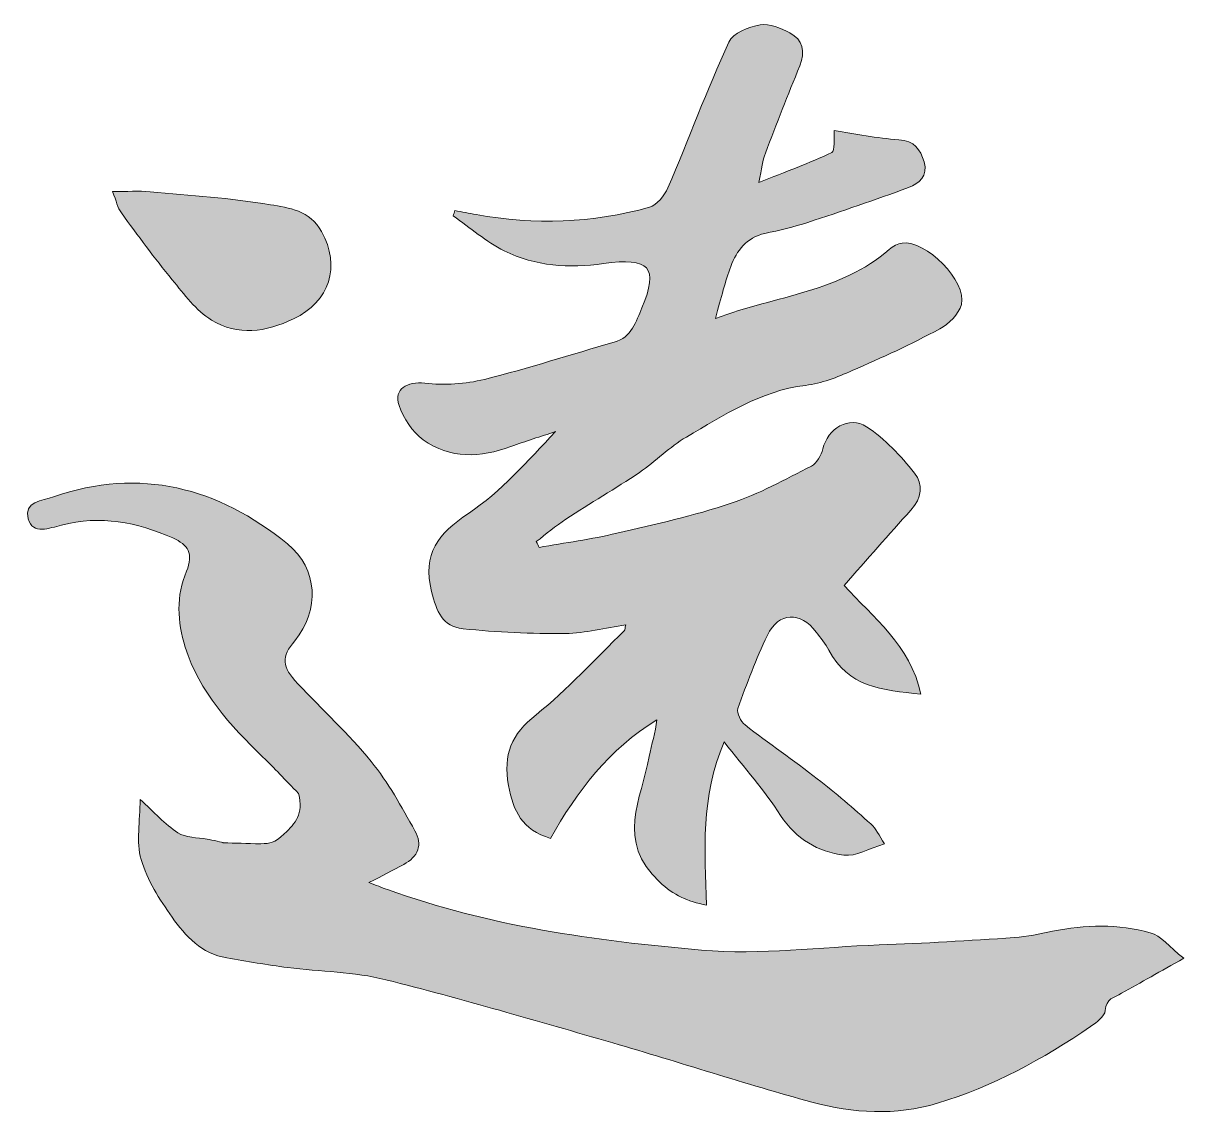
# Model space of a CAD drawing. Header units: inches. Extents: x -3272461 to -2504170, y 403793 to 1071042.
# Drawn here: x -2654186 to -2652991, y 619321 to 620447 of the extents above; entities that cross this region are included whole.
import ezdxf

# ---------------------------------------------------------------- set-up
doc = ezdxf.new("R2010")
doc.units = ezdxf.units.IN
doc.header["$LTSCALE"] = 1000
doc.header["$MEASUREMENT"] = 0
doc.layers.get('0').update_dxf_attribs({"lineweight": 18})

msp = doc.modelspace()

# ---------------------------------------------------------------- hatches: boundary and pattern name
h = msp.add_hatch(color=256)
edge = h.paths.add_edge_path(flags=0)
edge.add_spline(control_points=[(-2653457.4, 620196), (-2653451.2, 620212.4), (-2653441.1, 620225.8), (-2653422.2, 620230)], knot_values=[0, 0, 0, 0, 51.218065, 51.218065, 51.218065, 51.218065], weights=[1, 1, 1, 1], degree=3, periodic=0)
edge.add_spline(control_points=[(-2653422.2, 620230), (-2653407.4, 620233.2), (-2653392.5, 620236.7), (-2653378.1, 620241.4)], knot_values=[0, 0, 0, 0, 45.564726, 45.564726, 45.564726, 45.564726], weights=[1, 1, 1, 1], degree=3, periodic=0)
edge.add_spline(control_points=[(-2653378.1, 620241.4), (-2653343.3, 620252.8), (-2653308.5, 620264.4), (-2653274.2, 620277.4)], knot_values=[0, 0, 0, 0, 109.994376, 109.994376, 109.994376, 109.994376], weights=[1, 1, 1, 1], degree=3, periodic=0)
edge.add_spline(control_points=[(-2653274.2, 620277.4), (-2653263.6, 620281.3), (-2653253.9, 620289.4), (-2653258.1, 620303.7)], knot_values=[0, 0, 0, 0, 34.605464, 34.605464, 34.605464, 34.605464], weights=[1, 1, 1, 1], degree=3, periodic=0)
edge.add_spline(control_points=[(-2653258.1, 620303.7), (-2653261.9, 620316.6), (-2653268.2, 620325.4), (-2653284.2, 620326.5)], knot_values=[0, 0, 0, 0, 37.511516, 37.511516, 37.511516, 37.511516], weights=[1, 1, 1, 1], degree=3, periodic=0)
edge.add_spline(control_points=[(-2653284.2, 620326.5), (-2653306.9, 620328), (-2653329.4, 620332.7), (-2653350.8, 620335.9)], knot_values=[0, 0, 0, 0, 67.314942, 67.314942, 67.314942, 67.314942], weights=[1, 1, 1, 1], degree=3, periodic=0)
edge.add_spline(control_points=[(-2653350.8, 620335.9), (-2653351.5, 620328.1), (-2653349.7, 620315.1), (-2653353.3, 620313.4)], knot_values=[0, 0, 0, 0, 23.085635, 23.085635, 23.085635, 23.085635], weights=[1, 1, 1, 1], degree=3, periodic=0)
edge.add_spline(control_points=[(-2653353.3, 620313.4), (-2653376.1, 620302.4), (-2653400.1, 620293.8), (-2653428.6, 620282.5)], knot_values=[0, 0, 0, 0, 81.393183, 81.393183, 81.393183, 81.393183], weights=[1, 1, 1, 1], degree=3, periodic=0)
edge.add_spline(control_points=[(-2653428.6, 620282.5), (-2653425.3, 620297.1), (-2653424.5, 620305.3), (-2653421.7, 620312.8)], knot_values=[0, 0, 0, 0, 31.031593, 31.031593, 31.031593, 31.031593], weights=[1, 1, 1, 1], degree=3, periodic=0)
edge.add_spline(control_points=[(-2653421.7, 620312.8), (-2653410.2, 620342.9), (-2653398.5, 620372.8), (-2653386.2, 620402.7)], knot_values=[0, 0, 0, 0, 96.659971, 96.659971, 96.659971, 96.659971], weights=[1, 1, 1, 1], degree=3, periodic=0)
edge.add_spline(control_points=[(-2653386.2, 620402.7), (-2653380.3, 620417.3), (-2653383, 620429.5), (-2653396.5, 620436.7)], knot_values=[0, 0, 0, 0, 39.695113, 39.695113, 39.695113, 39.695113], weights=[1, 1, 1, 1], degree=3, periodic=0)
edge.add_spline(control_points=[(-2653396.5, 620436.7), (-2653405.8, 620441.6), (-2653417.6, 620446.6), (-2653427.1, 620444.9)], knot_values=[0, 0, 0, 0, 32.216004, 32.216004, 32.216004, 32.216004], weights=[1, 1, 1, 1], degree=3, periodic=0)
edge.add_spline(control_points=[(-2653427.1, 620444.9), (-2653438.9, 620442.7), (-2653455.1, 620436.4), (-2653459.3, 620427.2)], knot_values=[0, 0, 0, 0, 37.854248, 37.854248, 37.854248, 37.854248], weights=[1, 1, 1, 1], degree=3, periodic=0)
edge.add_spline(control_points=[(-2653459.3, 620427.2), (-2653481.9, 620377.8), (-2653500.8, 620326.8), (-2653522.1, 620276.9)], knot_values=[0, 0, 0, 0, 162.940741, 162.940741, 162.940741, 162.940741], weights=[1, 1, 1, 1], degree=3, periodic=0)
edge.add_spline(control_points=[(-2653522.1, 620276.9), (-2653525.6, 620268.8), (-2653533.5, 620259.2), (-2653541.2, 620257)], knot_values=[0, 0, 0, 0, 28.311681, 28.311681, 28.311681, 28.311681], weights=[1, 1, 1, 1], degree=3, periodic=0)
edge.add_spline(control_points=[(-2653541.2, 620257), (-2653599.9, 620240.5), (-2653659.5, 620238.5), (-2653719.6, 620249.5)], knot_values=[0, 0, 0, 0, 180.087882, 180.087882, 180.087882, 180.087882], weights=[1, 1, 1, 1], degree=3, periodic=0)
edge.add_spline(control_points=[(-2653719.6, 620249.5), (-2653726.9, 620250.8), (-2653734.2, 620252.2), (-2653741.5, 620253.6)], knot_values=[0, 0, 0, 0, 22.316623, 22.316623, 22.316623, 22.316623], weights=[1, 1, 1, 1], degree=3, periodic=0)
edge.add_spline(control_points=[(-2653741.5, 620253.6), (-2653742.1, 620251.8), (-2653742.7, 620249.9), (-2653743.3, 620248.1)], knot_values=[0, 0, 0, 0, 5.771272, 5.771272, 5.771272, 5.771272], weights=[1, 1, 1, 1], degree=3, periodic=0)
edge.add_spline(control_points=[(-2653743.3, 620248.1), (-2653725.8, 620235.9), (-2653709.5, 620221.5), (-2653690.7, 620212.1)], knot_values=[0, 0, 0, 0, 63.854733, 63.854733, 63.854733, 63.854733], weights=[1, 1, 1, 1], degree=3, periodic=0)
edge.add_spline(control_points=[(-2653690.7, 620212.1), (-2653658.7, 620196), (-2653623.6, 620194), (-2653588.6, 620198.9)], knot_values=[0, 0, 0, 0, 104.558746, 104.558746, 104.558746, 104.558746], weights=[1, 1, 1, 1], degree=3, periodic=0)
edge.add_spline(control_points=[(-2653588.6, 620198.9), (-2653541, 620205.5), (-2653531.2, 620195.5), (-2653549, 620153.2)], knot_values=[0, 0, 0, 0, 89.3018, 89.3018, 89.3018, 89.3018], weights=[1, 1, 1, 1], degree=3, periodic=0)
edge.add_spline(control_points=[(-2653549, 620153.2), (-2653554.8, 620139.5), (-2653559.3, 620123), (-2653577.6, 620117.8)], knot_values=[0, 0, 0, 0, 47.489668, 47.489668, 47.489668, 47.489668], weights=[1, 1, 1, 1], degree=3, periodic=0)
edge.add_spline(control_points=[(-2653577.6, 620117.8), (-2653622.2, 620105.3), (-2653666.1, 620090.8), (-2653711, 620079.6)], knot_values=[0, 0, 0, 0, 138.725523, 138.725523, 138.725523, 138.725523], weights=[1, 1, 1, 1], degree=3, periodic=0)
edge.add_spline(control_points=[(-2653711, 620079.6), (-2653730.7, 620074.8), (-2653752.3, 620073.4), (-2653772.6, 620075.7)], knot_values=[0, 0, 0, 0, 62.030065, 62.030065, 62.030065, 62.030065], weights=[1, 1, 1, 1], degree=3, periodic=0)
edge.add_spline(control_points=[(-2653772.6, 620075.7), (-2653790.6, 620077.6), (-2653804.9, 620070), (-2653799.1, 620052.8)], knot_values=[0, 0, 0, 0, 43.65304, 43.65304, 43.65304, 43.65304], weights=[1, 1, 1, 1], degree=3, periodic=0)
edge.add_spline(control_points=[(-2653799.1, 620052.8), (-2653794.6, 620039.6), (-2653785.4, 620025.4), (-2653774.2, 620017.4)], knot_values=[0, 0, 0, 0, 43.90798, 43.90798, 43.90798, 43.90798], weights=[1, 1, 1, 1], degree=3, periodic=0)
edge.add_spline(control_points=[(-2653774.2, 620017.4), (-2653746.5, 619997.5), (-2653715.2, 619998.8), (-2653683.8, 620010.4)], knot_values=[0, 0, 0, 0, 94.792275, 94.792275, 94.792275, 94.792275], weights=[1, 1, 1, 1], degree=3, periodic=0)
edge.add_spline(control_points=[(-2653683.8, 620010.4), (-2653668.7, 620016), (-2653653.2, 620020.7), (-2653637.9, 620025.8)], knot_values=[0, 0, 0, 0, 48.425693, 48.425693, 48.425693, 48.425693], weights=[1, 1, 1, 1], degree=3, periodic=0)
edge.add_spline(control_points=[(-2653637.9, 620025.8), (-2653666.7, 619995.3), (-2653694.2, 619963.9), (-2653727.7, 619941.4)], knot_values=[0, 0, 0, 0, 123.501583, 123.501583, 123.501583, 123.501583], weights=[1, 1, 1, 1], degree=3, periodic=0)
edge.add_spline(control_points=[(-2653727.7, 619941.4), (-2653758.9, 619920.5), (-2653775.2, 619900), (-2653765.6, 619861.2)], knot_values=[0, 0, 0, 0, 96.491121, 96.491121, 96.491121, 96.491121], weights=[1, 1, 1, 1], degree=3, periodic=0)
edge.add_spline(control_points=[(-2653765.6, 619861.2), (-2653760.4, 619840.3), (-2653754.5, 619825.1), (-2653733.2, 619822.7)], knot_values=[0, 0, 0, 0, 54.486351, 54.486351, 54.486351, 54.486351], weights=[1, 1, 1, 1], degree=3, periodic=0)
edge.add_spline(control_points=[(-2653733.2, 619822.7), (-2653698.2, 619818.9), (-2653662.8, 619817.5), (-2653627.7, 619817.8)], knot_values=[0, 0, 0, 0, 105.661691, 105.661691, 105.661691, 105.661691], weights=[1, 1, 1, 1], degree=3, periodic=0)
edge.add_spline(control_points=[(-2653627.7, 619817.8), (-2653607.2, 619818), (-2653586.8, 619823.6), (-2653565.6, 619826.8)], knot_values=[0, 0, 0, 0, 62.830699, 62.830699, 62.830699, 62.830699], weights=[1, 1, 1, 1], degree=3, periodic=0)
edge.add_spline(control_points=[(-2653565.6, 619826.8), (-2653566.3, 619823.8), (-2653566.2, 619821.5), (-2653567.2, 619820.4)], knot_values=[0, 0, 0, 0, 6.68476, 6.68476, 6.68476, 6.68476], weights=[1, 1, 1, 1], degree=3, periodic=0)
edge.add_spline(control_points=[(-2653567.2, 619820.4), (-2653597.2, 619791.3), (-2653625.4, 619760.1), (-2653657.9, 619734.1)], knot_values=[0, 0, 0, 0, 125.23449, 125.23449, 125.23449, 125.23449], weights=[1, 1, 1, 1], degree=3, periodic=0)
edge.add_spline(control_points=[(-2653657.9, 619734.1), (-2653683.3, 619713.8), (-2653692.1, 619693.3), (-2653686.3, 619661.3)], knot_values=[0, 0, 0, 0, 83.048712, 83.048712, 83.048712, 83.048712], weights=[1, 1, 1, 1], degree=3, periodic=0)
edge.add_spline(control_points=[(-2653686.3, 619661.3), (-2653681.5, 619634.7), (-2653672.3, 619615.5), (-2653643.1, 619606.7)], knot_values=[0, 0, 0, 0, 74.265126, 74.265126, 74.265126, 74.265126], weights=[1, 1, 1, 1], degree=3, periodic=0)
edge.add_spline(control_points=[(-2653643.1, 619606.7), (-2653616, 619654.6), (-2653583, 619698.7), (-2653533.4, 619728.9)], knot_values=[0, 0, 0, 0, 166.01808, 166.01808, 166.01808, 166.01808], weights=[1, 1, 1, 1], degree=3, periodic=0)
edge.add_spline(control_points=[(-2653533.4, 619728.9), (-2653534.9, 619715.8), (-2653539.1, 619703.5), (-2653541.4, 619690.9)], knot_values=[0, 0, 0, 0, 38.834269, 38.834269, 38.834269, 38.834269], weights=[1, 1, 1, 1], degree=3, periodic=0)
edge.add_spline(control_points=[(-2653541.4, 619690.9), (-2653549.2, 619647.3), (-2653576.3, 619603.8), (-2653530.7, 619561.8)], knot_values=[0, 0, 0, 0, 138.443535, 138.443535, 138.443535, 138.443535], weights=[1, 1, 1, 1], degree=3, periodic=0)
edge.add_spline(control_points=[(-2653530.7, 619561.8), (-2653515.7, 619548), (-2653502.5, 619541.8), (-2653482.2, 619537.9)], knot_values=[0, 0, 0, 0, 54.949852, 54.949852, 54.949852, 54.949852], weights=[1, 1, 1, 1], degree=3, periodic=0)
edge.add_spline(control_points=[(-2653482.2, 619537.9), (-2653484.4, 619593.9), (-2653488.3, 619648.9), (-2653464.2, 619706.1)], knot_values=[0, 0, 0, 0, 170.750179, 170.750179, 170.750179, 170.750179], weights=[1, 1, 1, 1], degree=3, periodic=0)
edge.add_spline(control_points=[(-2653464.2, 619706.1), (-2653443.1, 619679), (-2653422.6, 619656), (-2653406, 619630.3)], knot_values=[0, 0, 0, 0, 95.564653, 95.564653, 95.564653, 95.564653], weights=[1, 1, 1, 1], degree=3, periodic=0)
edge.add_spline(control_points=[(-2653406, 619630.3), (-2653390, 619605.6), (-2653367.5, 619593), (-2653340.7, 619589.4)], knot_values=[0, 0, 0, 0, 79.685179, 79.685179, 79.685179, 79.685179], weights=[1, 1, 1, 1], degree=3, periodic=0)
edge.add_spline(control_points=[(-2653340.7, 619589.4), (-2653328.6, 619587.7), (-2653315.1, 619596.2), (-2653298.9, 619601.1)], knot_values=[0, 0, 0, 0, 43.851146, 43.851146, 43.851146, 43.851146], weights=[1, 1, 1, 1], degree=3, periodic=0)
edge.add_spline(control_points=[(-2653298.9, 619601.1), (-2653304.8, 619609.8), (-2653307.8, 619616.9), (-2653313, 619621.6)], knot_values=[0, 0, 0, 0, 24.919164, 24.919164, 24.919164, 24.919164], weights=[1, 1, 1, 1], degree=3, periodic=0)
edge.add_spline(control_points=[(-2653313, 619621.6), (-2653331, 619637.5), (-2653349.2, 619653.3), (-2653368.2, 619668)], knot_values=[0, 0, 0, 0, 72.106112, 72.106112, 72.106112, 72.106112], weights=[1, 1, 1, 1], degree=3, periodic=0)
edge.add_spline(control_points=[(-2653368.2, 619668), (-2653392.6, 619687), (-2653418.3, 619704.5), (-2653442.6, 619723.6)], knot_values=[0, 0, 0, 0, 92.956996, 92.956996, 92.956996, 92.956996], weights=[1, 1, 1, 1], degree=3, periodic=0)
edge.add_spline(control_points=[(-2653442.6, 619723.6), (-2653447, 619727), (-2653451.5, 619736.1), (-2653450, 619740.4)], knot_values=[0, 0, 0, 0, 19.17138, 19.17138, 19.17138, 19.17138], weights=[1, 1, 1, 1], degree=3, periodic=0)
edge.add_spline(control_points=[(-2653450, 619740.4), (-2653441, 619766.1), (-2653431.3, 619791.5), (-2653419.6, 619816)], knot_values=[0, 0, 0, 0, 81.470705, 81.470705, 81.470705, 81.470705], weights=[1, 1, 1, 1], degree=3, periodic=0)
edge.add_spline(control_points=[(-2653419.6, 619816), (-2653408, 619840), (-2653385.4, 619840.7), (-2653369.3, 619819.3)], knot_values=[0, 0, 0, 0, 63.705578, 63.705578, 63.705578, 63.705578], weights=[1, 1, 1, 1], degree=3, periodic=0)
edge.add_spline(control_points=[(-2653369.3, 619819.3), (-2653364.8, 619813.2), (-2653359.6, 619807.4), (-2653356.2, 619800.7)], knot_values=[0, 0, 0, 0, 22.797035, 22.797035, 22.797035, 22.797035], weights=[1, 1, 1, 1], degree=3, periodic=0)
edge.add_spline(control_points=[(-2653356.2, 619800.7), (-2653336.9, 619762.8), (-2653301.7, 619759.1), (-2653261.4, 619755.4)], knot_values=[0, 0, 0, 0, 110.710861, 110.710861, 110.710861, 110.710861], weights=[1, 1, 1, 1], degree=3, periodic=0)
edge.add_spline(control_points=[(-2653261.4, 619755.4), (-2653272.6, 619806.3), (-2653310.8, 619834.3), (-2653340.6, 619867.4)], knot_values=[0, 0, 0, 0, 139.305714, 139.305714, 139.305714, 139.305714], weights=[1, 1, 1, 1], degree=3, periodic=0)
edge.add_spline(control_points=[(-2653340.6, 619867.4), (-2653316.8, 619894.2), (-2653294.7, 619919.9), (-2653271.7, 619944.8)], knot_values=[0, 0, 0, 0, 103.56107, 103.56107, 103.56107, 103.56107], weights=[1, 1, 1, 1], degree=3, periodic=0)
edge.add_spline(control_points=[(-2653271.7, 619944.8), (-2653260.4, 619957.1), (-2653259.1, 619971.8), (-2653268, 619983)], knot_values=[0, 0, 0, 0, 42.159445, 42.159445, 42.159445, 42.159445], weights=[1, 1, 1, 1], degree=3, periodic=0)
edge.add_spline(control_points=[(-2653268, 619983), (-2653282.2, 620000.9), (-2653298.5, 620018.4), (-2653317.4, 620030.8)], knot_values=[0, 0, 0, 0, 69.032252, 69.032252, 69.032252, 69.032252], weights=[1, 1, 1, 1], degree=3, periodic=0)
edge.add_spline(control_points=[(-2653317.4, 620030.8), (-2653335.5, 620042.8), (-2653357.6, 620028.7), (-2653362.5, 620008)], knot_values=[0, 0, 0, 0, 59.379836, 59.379836, 59.379836, 59.379836], weights=[1, 1, 1, 1], degree=3, periodic=0)
edge.add_spline(control_points=[(-2653362.5, 620008), (-2653364.1, 620001.4), (-2653368.7, 619993.2), (-2653374.3, 619990.3)], knot_values=[0, 0, 0, 0, 21.803104, 21.803104, 21.803104, 21.803104], weights=[1, 1, 1, 1], degree=3, periodic=0)
edge.add_spline(control_points=[(-2653374.3, 619990.3), (-2653401.4, 619976.4), (-2653428.4, 619961.5), (-2653457.1, 619951.9)], knot_values=[0, 0, 0, 0, 91.351934, 91.351934, 91.351934, 91.351934], weights=[1, 1, 1, 1], degree=3, periodic=0)
edge.add_spline(control_points=[(-2653457.1, 619951.9), (-2653495.4, 619939.1), (-2653535.1, 619930.2), (-2653574.6, 619921.1)], knot_values=[0, 0, 0, 0, 121.551509, 121.551509, 121.551509, 121.551509], weights=[1, 1, 1, 1], degree=3, periodic=0)
edge.add_spline(control_points=[(-2653574.6, 619921.1), (-2653601.1, 619914.9), (-2653628.1, 619911.2), (-2653654.9, 619906.4)], knot_values=[0, 0, 0, 0, 81.676214, 81.676214, 81.676214, 81.676214], weights=[1, 1, 1, 1], degree=3, periodic=0)
edge.add_spline(control_points=[(-2653654.9, 619906.4), (-2653655.8, 619908.4), (-2653656.7, 619910.5), (-2653657.7, 619912.5)], knot_values=[0, 0, 0, 0, 6.752187, 6.752187, 6.752187, 6.752187], weights=[1, 1, 1, 1], degree=3, periodic=0)
edge.add_spline(control_points=[(-2653657.7, 619912.5), (-2653647.5, 619920.3), (-2653637.8, 619928.6), (-2653627.2, 619935.6)], knot_values=[0, 0, 0, 0, 38.239486, 38.239486, 38.239486, 38.239486], weights=[1, 1, 1, 1], degree=3, periodic=0)
edge.add_spline(control_points=[(-2653627.2, 619935.6), (-2653602.1, 619952), (-2653576.2, 619967.1), (-2653551.3, 619983.8)], knot_values=[0, 0, 0, 0, 89.943437, 89.943437, 89.943437, 89.943437], weights=[1, 1, 1, 1], degree=3, periodic=0)
edge.add_spline(control_points=[(-2653551.3, 619983.8), (-2653534.7, 619995.1), (-2653520.3, 620010.1), (-2653503.1, 620020.2)], knot_values=[0, 0, 0, 0, 60.40609, 60.40609, 60.40609, 60.40609], weights=[1, 1, 1, 1], degree=3, periodic=0)
edge.add_spline(control_points=[(-2653503.1, 620020.2), (-2653464.4, 620042.7), (-2653426.9, 620067.8), (-2653380.4, 620073.4)], knot_values=[0, 0, 0, 0, 134.828369, 134.828369, 134.828369, 134.828369], weights=[1, 1, 1, 1], degree=3, periodic=0)
edge.add_spline(control_points=[(-2653380.4, 620073.4), (-2653364, 620075.4), (-2653347.7, 620081.9), (-2653332.3, 620088.6)], knot_values=[0, 0, 0, 0, 50.641183, 50.641183, 50.641183, 50.641183], weights=[1, 1, 1, 1], degree=3, periodic=0)
edge.add_spline(control_points=[(-2653332.3, 620088.6), (-2653301.8, 620101.9), (-2653271.4, 620115.9), (-2653242.1, 620131.6)], knot_values=[0, 0, 0, 0, 99.940145, 99.940145, 99.940145, 99.940145], weights=[1, 1, 1, 1], degree=3, periodic=0)
edge.add_spline(control_points=[(-2653242.1, 620131.6), (-2653232.6, 620136.7), (-2653222.2, 620146.9), (-2653219.8, 620156.8)], knot_values=[0, 0, 0, 0, 34.470565, 34.470565, 34.470565, 34.470565], weights=[1, 1, 1, 1], degree=3, periodic=0)
edge.add_spline(control_points=[(-2653219.8, 620156.8), (-2653213.8, 620180.7), (-2653256.4, 620223.3), (-2653280.8, 620220.1)], knot_values=[0, 0, 0, 0, 96.222997, 96.222997, 96.222997, 96.222997], weights=[1, 1, 1, 1], degree=3, periodic=0)
edge.add_spline(control_points=[(-2653280.8, 620220.1), (-2653285.5, 620219.5), (-2653290.4, 620216.6), (-2653294, 620213.5)], knot_values=[0, 0, 0, 0, 14.912026, 14.912026, 14.912026, 14.912026], weights=[1, 1, 1, 1], degree=3, periodic=0)
edge.add_spline(control_points=[(-2653294, 620213.5), (-2653344.3, 620169.9), (-2653409.5, 620166), (-2653473.2, 620142.4)], knot_values=[0, 0, 0, 0, 194.32497, 194.32497, 194.32497, 194.32497], weights=[1, 1, 1, 1], degree=3, periodic=0)
edge.add_spline(control_points=[(-2653473.2, 620142.4), (-2653466.7, 620164.6), (-2653463.2, 620180.7), (-2653457.4, 620196)], knot_values=[0, 0, 0, 0, 55.880095, 55.880095, 55.880095, 55.880095], weights=[1, 1, 1, 1], degree=3, periodic=0)
edge = h.paths.add_edge_path(flags=0)
edge.add_spline(control_points=[(-2653907.8, 620142), (-2653870.5, 620159.9), (-2653858.9, 620195.8), (-2653879, 620232)], knot_values=[0, 0, 0, 0, 107.801225, 107.801225, 107.801225, 107.801225], weights=[1, 1, 1, 1], degree=3, periodic=0)
edge.add_spline(control_points=[(-2653879, 620232), (-2653891.1, 620253.7), (-2653912.6, 620256.5), (-2653931.7, 620259.6)], knot_values=[0, 0, 0, 0, 62.055023, 62.055023, 62.055023, 62.055023], weights=[1, 1, 1, 1], degree=3, periodic=0)
edge.add_spline(control_points=[(-2653931.7, 620259.6), (-2653972.6, 620266.5), (-2654014.2, 620269.1), (-2654055.6, 620272.9)], knot_values=[0, 0, 0, 0, 124.701503, 124.701503, 124.701503, 124.701503], weights=[1, 1, 1, 1], degree=3, periodic=0)
edge.add_spline(control_points=[(-2654055.6, 620272.9), (-2654067.3, 620274), (-2654079.1, 620273.1), (-2654094.2, 620273.1)], knot_values=[0, 0, 0, 0, 38.614831, 38.614831, 38.614831, 38.614831], weights=[1, 1, 1, 1], degree=3, periodic=0)
edge.add_spline(control_points=[(-2654094.2, 620273.1), (-2654090.4, 620263.4), (-2654089, 620256.4), (-2654085.2, 620251.2)], knot_values=[0, 0, 0, 0, 23.777546, 23.777546, 23.777546, 23.777546], weights=[1, 1, 1, 1], degree=3, periodic=0)
edge.add_spline(control_points=[(-2654085.2, 620251.2), (-2654068.2, 620227.9), (-2654051.2, 620204.6), (-2654032.8, 620182.3)], knot_values=[0, 0, 0, 0, 86.584984, 86.584984, 86.584984, 86.584984], weights=[1, 1, 1, 1], degree=3, periodic=0)
edge.add_spline(control_points=[(-2654032.8, 620182.3), (-2654020.6, 620167.3), (-2654008.2, 620150.6), (-2653992.2, 620140.7)], knot_values=[0, 0, 0, 0, 58.36591, 58.36591, 58.36591, 58.36591], weights=[1, 1, 1, 1], degree=3, periodic=0)
edge.add_spline(control_points=[(-2653992.2, 620140.7), (-2653965.3, 620124.2), (-2653936.5, 620128.2), (-2653907.8, 620142)], knot_values=[0, 0, 0, 0, 88.379787, 88.379787, 88.379787, 88.379787], weights=[1, 1, 1, 1], degree=3, periodic=0)
edge = h.paths.add_edge_path(flags=0)
edge.add_spline(control_points=[(-2653906.6, 619810.3), (-2653880.7, 619842.2), (-2653882.3, 619884.3), (-2653914.2, 619910.2)], knot_values=[0, 0, 0, 0, 112.098403, 112.098403, 112.098403, 112.098403], weights=[1, 1, 1, 1], degree=3, periodic=0)
edge.add_spline(control_points=[(-2653914.2, 619910.2), (-2653985.6, 619968.3), (-2654065.7, 619989.4), (-2654155.2, 619958.6)], knot_values=[0, 0, 0, 0, 257.938711, 257.938711, 257.938711, 257.938711], weights=[1, 1, 1, 1], degree=3, periodic=0)
edge.add_spline(control_points=[(-2654155.2, 619958.6), (-2654166.2, 619954.8), (-2654186.3, 619953.6), (-2654181.2, 619935.9)], knot_values=[0, 0, 0, 0, 39.901311, 39.901311, 39.901311, 39.901311], weights=[1, 1, 1, 1], degree=3, periodic=0)
edge.add_spline(control_points=[(-2654181.2, 619935.9), (-2654176.4, 619919.2), (-2654159.1, 619926.4), (-2654147, 619929.5)], knot_values=[0, 0, 0, 0, 39.906656, 39.906656, 39.906656, 39.906656], weights=[1, 1, 1, 1], degree=3, periodic=0)
edge.add_spline(control_points=[(-2654147, 619929.5), (-2654106.8, 619940), (-2654069.1, 619932.4), (-2654032.3, 619916.2)], knot_values=[0, 0, 0, 0, 117.810699, 117.810699, 117.810699, 117.810699], weights=[1, 1, 1, 1], degree=3, periodic=0)
edge.add_spline(control_points=[(-2654032.3, 619916.2), (-2654016.5, 619909.3), (-2654010.6, 619899.9), (-2654018.1, 619882)], knot_values=[0, 0, 0, 0, 42.859218, 42.859218, 42.859218, 42.859218], weights=[1, 1, 1, 1], degree=3, periodic=0)
edge.add_spline(control_points=[(-2654018.1, 619882), (-2654028.8, 619856.6), (-2654027.7, 619830.1), (-2654019.4, 619803.8)], knot_values=[0, 0, 0, 0, 79.883367, 79.883367, 79.883367, 79.883367], weights=[1, 1, 1, 1], degree=3, periodic=0)
edge.add_spline(control_points=[(-2654019.4, 619803.8), (-2654004.9, 619757.4), (-2653973.2, 619723.3), (-2653939.3, 619690.5)], knot_values=[0, 0, 0, 0, 140.346525, 140.346525, 140.346525, 140.346525], weights=[1, 1, 1, 1], degree=3, periodic=0)
edge.add_spline(control_points=[(-2653939.3, 619690.5), (-2653927.7, 619679.2), (-2653916.8, 619667.4), (-2653902.6, 619652.9)], knot_values=[0, 0, 0, 0, 52.578677, 52.578677, 52.578677, 52.578677], weights=[1, 1, 1, 1], degree=3, periodic=0)
edge.add_spline(control_points=[(-2653902.6, 619652.9), (-2653897.6, 619631.2), (-2653905.5, 619623), (-2653917.4, 619611.3)], knot_values=[0, 0, 0, 0, 47.073419, 47.073419, 47.073419, 47.073419], weights=[1, 1, 1, 1], degree=3, periodic=0)
edge.add_spline(control_points=[(-2653917.4, 619611.3), (-2653928.7, 619600.9), (-2653931.1, 619602), (-2653941.6, 619600.9)], knot_values=[0, 0, 0, 0, 27.143306, 27.143306, 27.143306, 27.143306], weights=[1, 1, 1, 1], degree=3, periodic=0)
edge.add_spline(control_points=[(-2653941.6, 619600.9), (-2653956.6, 619601.5), (-2653967.6, 619601.7), (-2653980.2, 619602.2)], knot_values=[0, 0, 0, 0, 38.653325, 38.653325, 38.653325, 38.653325], weights=[1, 1, 1, 1], degree=3, periodic=0)
edge.add_spline(control_points=[(-2653980.2, 619602.2), (-2653980.2, 619602.2), (-2653991.7, 619605.2), (-2653996.9, 619605.8)], knot_values=[0, 0, 0, 0, 17.08578, 17.08578, 17.08578, 17.08578], weights=[1, 1, 1, 1], degree=3, periodic=0)
edge.add_spline(control_points=[(-2653996.9, 619605.8), (-2654007.1, 619607.8), (-2654018.9, 619607.2), (-2654027.1, 619612.5)], knot_values=[0, 0, 0, 0, 31.132616, 31.132616, 31.132616, 31.132616], weights=[1, 1, 1, 1], degree=3, periodic=0)
edge.add_spline(control_points=[(-2654027.1, 619612.5), (-2654040.4, 619621.1), (-2654051.3, 619633.5), (-2654065.9, 619646.7)], knot_values=[0, 0, 0, 0, 51.834846, 51.834846, 51.834846, 51.834846], weights=[1, 1, 1, 1], degree=3, periodic=0)
edge.add_spline(control_points=[(-2654065.9, 619646.7), (-2654065.9, 619624.2), (-2654070.1, 619603.2), (-2654064.8, 619584.8)], knot_values=[0, 0, 0, 0, 62.151543, 62.151543, 62.151543, 62.151543], weights=[1, 1, 1, 1], degree=3, periodic=0)
edge.add_spline(control_points=[(-2654064.8, 619584.8), (-2654058.7, 619563.7), (-2654045.9, 619543.9), (-2654033, 619525.5)], knot_values=[0, 0, 0, 0, 67.641814, 67.641814, 67.641814, 67.641814], weights=[1, 1, 1, 1], degree=3, periodic=0)
edge.add_spline(control_points=[(-2654033, 619525.5), (-2654019.3, 619505.8), (-2654002.4, 619488), (-2653976.6, 619483.5)], knot_values=[0, 0, 0, 0, 72.355395, 72.355395, 72.355395, 72.355395], weights=[1, 1, 1, 1], degree=3, periodic=0)
edge.add_spline(control_points=[(-2653976.6, 619483.5), (-2653955.7, 619479.9), (-2653934.9, 619476.3), (-2653913.9, 619473.6)], knot_values=[0, 0, 0, 0, 63.442265, 63.442265, 63.442265, 63.442265], weights=[1, 1, 1, 1], degree=3, periodic=0)
edge.add_spline(control_points=[(-2653913.9, 619473.6), (-2653880.2, 619469.3), (-2653845.4, 619469.3), (-2653812.7, 619461)], knot_values=[0, 0, 0, 0, 102.098108, 102.098108, 102.098108, 102.098108], weights=[1, 1, 1, 1], degree=3, periodic=0)
edge.add_spline(control_points=[(-2653812.7, 619461), (-2653734.2, 619441.3), (-2653656.6, 619418.4), (-2653578.8, 619395.9)], knot_values=[0, 0, 0, 0, 242.786488, 242.786488, 242.786488, 242.786488], weights=[1, 1, 1, 1], degree=3, periodic=0)
edge.add_spline(control_points=[(-2653578.8, 619395.9), (-2653510.3, 619376), (-2653442.5, 619353.7), (-2653373.7, 619334.9)], knot_values=[0, 0, 0, 0, 214.001843, 214.001843, 214.001843, 214.001843], weights=[1, 1, 1, 1], degree=3, periodic=0)
edge.add_spline(control_points=[(-2653373.7, 619334.9), (-2653331.3, 619323.3), (-2653287.5, 619320.8), (-2653244.3, 619333.8)], knot_values=[0, 0, 0, 0, 131.196002, 131.196002, 131.196002, 131.196002], weights=[1, 1, 1, 1], degree=3, periodic=0)
edge.add_spline(control_points=[(-2653244.3, 619333.8), (-2653187.2, 619351), (-2653135.5, 619379.3), (-2653086.6, 619412.9)], knot_values=[0, 0, 0, 0, 177.101159, 177.101159, 177.101159, 177.101159], weights=[1, 1, 1, 1], degree=3, periodic=0)
edge.add_spline(control_points=[(-2653086.6, 619412.9), (-2653080.5, 619417), (-2653072, 619423.3), (-2653071.6, 619429.2)], knot_values=[0, 0, 0, 0, 22.723278, 22.723278, 22.723278, 22.723278], weights=[1, 1, 1, 1], degree=3, periodic=0)
edge.add_spline(control_points=[(-2653071.6, 619429.2), (-2653070.9, 619441.5), (-2653062.2, 619442.9), (-2653054.7, 619447.1)], knot_values=[0, 0, 0, 0, 26.375551, 26.375551, 26.375551, 26.375551], weights=[1, 1, 1, 1], degree=3, periodic=0)
edge.add_spline(control_points=[(-2653054.7, 619447.1), (-2653034.8, 619458.2), (-2653015, 619469.5), (-2652990.6, 619483.1)], knot_values=[0, 0, 0, 0, 73.517255, 73.517255, 73.517255, 73.517255], weights=[1, 1, 1, 1], degree=3, periodic=0)
edge.add_spline(control_points=[(-2652990.6, 619483.1), (-2653005.7, 619495), (-2653014.2, 619506.5), (-2653025.2, 619509.5)], knot_values=[0, 0, 0, 0, 43.774862, 43.774862, 43.774862, 43.774862], weights=[1, 1, 1, 1], degree=3, periodic=0)
edge.add_spline(control_points=[(-2653025.2, 619509.5), (-2653058.2, 619518.6), (-2653092.2, 619518), (-2653126, 619510.9)], knot_values=[0, 0, 0, 0, 101.779183, 101.779183, 101.779183, 101.779183], weights=[1, 1, 1, 1], degree=3, periodic=0)
edge.add_spline(control_points=[(-2653126, 619510.9), (-2653138.9, 619508.2), (-2653152, 619505.3), (-2653165.1, 619504.4)], knot_values=[0, 0, 0, 0, 39.689253, 39.689253, 39.689253, 39.689253], weights=[1, 1, 1, 1], degree=3, periodic=0)
edge.add_spline(control_points=[(-2653165.1, 619504.4), (-2653211.5, 619501.4), (-2653258, 619498.5), (-2653304.5, 619496.9)], knot_values=[0, 0, 0, 0, 139.607581, 139.607581, 139.607581, 139.607581], weights=[1, 1, 1, 1], degree=3, periodic=0)
edge.add_spline(control_points=[(-2653304.5, 619496.9), (-2653365.5, 619494.7), (-2653425.9, 619486.2), (-2653487.6, 619491.6)], knot_values=[0, 0, 0, 0, 183.375986, 183.375986, 183.375986, 183.375986], weights=[1, 1, 1, 1], degree=3, periodic=0)
edge.add_spline(control_points=[(-2653487.6, 619491.6), (-2653597.8, 619501.2), (-2653706.5, 619516.2), (-2653811.1, 619553.9)], knot_values=[0, 0, 0, 0, 330.391992, 330.391992, 330.391992, 330.391992], weights=[1, 1, 1, 1], degree=3, periodic=0)
edge.add_spline(control_points=[(-2653811.1, 619553.9), (-2653817, 619556), (-2653822.9, 619558.4), (-2653830.1, 619561.1)], knot_values=[0, 0, 0, 0, 20.364919, 20.364919, 20.364919, 20.364919], weights=[1, 1, 1, 1], degree=3, periodic=0)
edge.add_spline(control_points=[(-2653830.1, 619561.1), (-2653816.4, 619568.2), (-2653805.3, 619573.9), (-2653794.3, 619579.8)], knot_values=[0, 0, 0, 0, 40.420343, 40.420343, 40.420343, 40.420343], weights=[1, 1, 1, 1], degree=3, periodic=0)
edge.add_spline(control_points=[(-2653794.3, 619579.8), (-2653779.5, 619587.7), (-2653774.5, 619600.1), (-2653782.8, 619614.6)], knot_values=[0, 0, 0, 0, 41.988177, 41.988177, 41.988177, 41.988177], weights=[1, 1, 1, 1], degree=3, periodic=0)
edge.add_spline(control_points=[(-2653782.8, 619614.6), (-2653796.7, 619639.1), (-2653810.2, 619664.4), (-2653827.9, 619686)], knot_values=[0, 0, 0, 0, 84.568592, 84.568592, 84.568592, 84.568592], weights=[1, 1, 1, 1], degree=3, periodic=0)
edge.add_spline(control_points=[(-2653827.9, 619686), (-2653851.1, 619714.3), (-2653878.3, 619739.2), (-2653903.4, 619766)], knot_values=[0, 0, 0, 0, 110.023734, 110.023734, 110.023734, 110.023734], weights=[1, 1, 1, 1], degree=3, periodic=0)
edge.add_spline(control_points=[(-2653903.4, 619766), (-2653920.1, 619783.9), (-2653920.4, 619793.4), (-2653906.6, 619810.3)], knot_values=[0, 0, 0, 0, 51.054795, 51.054795, 51.054795, 51.054795], weights=[1, 1, 1, 1], degree=3, periodic=0)

# ---------------------------------------------------------------- linework, layer by layer
for points in [[(-2653459.3, 620427.2), (-2653455.1, 620436.4), (-2653438.9, 620442.7), (-2653427.1, 620444.9)], [(-2653427.1, 620444.9), (-2653417.6, 620446.6), (-2653405.8, 620441.6), (-2653396.5, 620436.7)], [(-2653396.5, 620436.7), (-2653383, 620429.5), (-2653380.3, 620417.3), (-2653386.2, 620402.7)], [(-2653522.1, 620276.9), (-2653500.8, 620326.8), (-2653481.9, 620377.8), (-2653459.3, 620427.2)], [(-2653386.2, 620402.7), (-2653398.5, 620372.8), (-2653410.2, 620342.9), (-2653421.7, 620312.8)], [(-2653353.3, 620313.4), (-2653349.7, 620315.1), (-2653351.5, 620328.1), (-2653350.8, 620335.9)], [(-2653350.8, 620335.9), (-2653329.4, 620332.7), (-2653306.9, 620328), (-2653284.2, 620326.5)], [(-2653284.2, 620326.5), (-2653268.2, 620325.4), (-2653261.9, 620316.6), (-2653258.1, 620303.7)], [(-2653428.6, 620282.5), (-2653400.1, 620293.8), (-2653376.1, 620302.4), (-2653353.3, 620313.4)], [(-2653421.7, 620312.8), (-2653424.5, 620305.3), (-2653425.3, 620297.1), (-2653428.6, 620282.5)], [(-2653258.1, 620303.7), (-2653253.9, 620289.4), (-2653263.6, 620281.3), (-2653274.2, 620277.4)], [(-2654094.2, 620273.1), (-2654079.1, 620273.1), (-2654067.3, 620274), (-2654055.6, 620272.9)], [(-2654085.2, 620251.2), (-2654089, 620256.4), (-2654090.4, 620263.4), (-2654094.2, 620273.1)], [(-2654055.6, 620272.9), (-2654014.2, 620269.1), (-2653972.6, 620266.5), (-2653931.7, 620259.6)], [(-2653541.2, 620257), (-2653533.5, 620259.2), (-2653525.6, 620268.8), (-2653522.1, 620276.9)], [(-2653274.2, 620277.4), (-2653308.5, 620264.4), (-2653343.3, 620252.8), (-2653378.1, 620241.4)], [(-2653931.7, 620259.6), (-2653912.6, 620256.5), (-2653891.1, 620253.7), (-2653879, 620232)], [(-2653719.6, 620249.5), (-2653659.5, 620238.5), (-2653599.9, 620240.5), (-2653541.2, 620257)], [(-2654032.8, 620182.3), (-2654051.2, 620204.6), (-2654068.2, 620227.9), (-2654085.2, 620251.2)], [(-2653743.3, 620248.1), (-2653742.7, 620249.9), (-2653742.1, 620251.8), (-2653741.5, 620253.6)], [(-2653690.7, 620212.1), (-2653709.5, 620221.5), (-2653725.8, 620235.9), (-2653743.3, 620248.1)], [(-2653741.5, 620253.6), (-2653734.2, 620252.2), (-2653726.9, 620250.8), (-2653719.6, 620249.5)], [(-2653879, 620232), (-2653858.9, 620195.8), (-2653870.5, 620159.9), (-2653907.8, 620142)], [(-2653378.1, 620241.4), (-2653392.5, 620236.7), (-2653407.4, 620233.2), (-2653422.2, 620230)], [(-2653422.2, 620230), (-2653441.1, 620225.8), (-2653451.2, 620212.4), (-2653457.4, 620196)], [(-2653294, 620213.5), (-2653290.4, 620216.6), (-2653285.5, 620219.5), (-2653280.8, 620220.1)], [(-2653280.8, 620220.1), (-2653256.4, 620223.3), (-2653213.8, 620180.7), (-2653219.8, 620156.8)], [(-2653588.6, 620198.9), (-2653623.6, 620194), (-2653658.7, 620196), (-2653690.7, 620212.1)], [(-2653473.2, 620142.4), (-2653409.5, 620166), (-2653344.3, 620169.9), (-2653294, 620213.5)], [(-2653549, 620153.2), (-2653531.2, 620195.5), (-2653541, 620205.5), (-2653588.6, 620198.9)], [(-2653457.4, 620196), (-2653463.2, 620180.7), (-2653466.7, 620164.6), (-2653473.2, 620142.4)], [(-2653992.2, 620140.7), (-2654008.2, 620150.6), (-2654020.6, 620167.3), (-2654032.8, 620182.3)], [(-2653577.6, 620117.8), (-2653559.3, 620123), (-2653554.8, 620139.5), (-2653549, 620153.2)], [(-2653219.8, 620156.8), (-2653222.2, 620146.9), (-2653232.6, 620136.7), (-2653242.1, 620131.6)], [(-2653907.8, 620142), (-2653936.5, 620128.2), (-2653965.3, 620124.2), (-2653992.2, 620140.7)], [(-2653242.1, 620131.6), (-2653271.4, 620115.9), (-2653301.8, 620101.9), (-2653332.3, 620088.6)], [(-2653711, 620079.6), (-2653666.1, 620090.8), (-2653622.2, 620105.3), (-2653577.6, 620117.8)], [(-2653332.3, 620088.6), (-2653347.7, 620081.9), (-2653364, 620075.4), (-2653380.4, 620073.4)], [(-2653799.1, 620052.8), (-2653804.9, 620070), (-2653790.6, 620077.6), (-2653772.6, 620075.7)], [(-2653772.6, 620075.7), (-2653752.3, 620073.4), (-2653730.7, 620074.8), (-2653711, 620079.6)], [(-2653380.4, 620073.4), (-2653426.9, 620067.8), (-2653464.4, 620042.7), (-2653503.1, 620020.2)], [(-2653774.2, 620017.4), (-2653785.4, 620025.4), (-2653794.6, 620039.6), (-2653799.1, 620052.8)], [(-2653362.5, 620008), (-2653357.6, 620028.7), (-2653335.5, 620042.8), (-2653317.4, 620030.8)], [(-2653317.4, 620030.8), (-2653298.5, 620018.4), (-2653282.2, 620000.9), (-2653268, 619983)], [(-2653683.8, 620010.4), (-2653715.2, 619998.8), (-2653746.5, 619997.5), (-2653774.2, 620017.4)], [(-2653727.7, 619941.4), (-2653694.2, 619963.9), (-2653666.7, 619995.3), (-2653637.9, 620025.8)], [(-2653637.9, 620025.8), (-2653653.2, 620020.7), (-2653668.7, 620016), (-2653683.8, 620010.4)], [(-2653503.1, 620020.2), (-2653520.3, 620010.1), (-2653534.7, 619995.1), (-2653551.3, 619983.8)], [(-2653374.3, 619990.3), (-2653368.7, 619993.2), (-2653364.1, 620001.4), (-2653362.5, 620008)], [(-2653551.3, 619983.8), (-2653576.2, 619967.1), (-2653602.1, 619952), (-2653627.2, 619935.6)], [(-2653457.1, 619951.9), (-2653428.4, 619961.5), (-2653401.4, 619976.4), (-2653374.3, 619990.3)], [(-2653268, 619983), (-2653259.1, 619971.8), (-2653260.4, 619957.1), (-2653271.7, 619944.8)], [(-2653914.2, 619910.2), (-2653985.6, 619968.3), (-2654065.7, 619989.4), (-2654155.2, 619958.6)], [(-2654155.2, 619958.6), (-2654166.2, 619954.8), (-2654186.3, 619953.6), (-2654181.2, 619935.9)], [(-2653574.6, 619921.1), (-2653535.1, 619930.2), (-2653495.4, 619939.1), (-2653457.1, 619951.9)], [(-2653271.7, 619944.8), (-2653294.7, 619919.9), (-2653316.8, 619894.2), (-2653340.6, 619867.4)], [(-2654181.2, 619935.9), (-2654176.4, 619919.2), (-2654159.1, 619926.4), (-2654147, 619929.5)], [(-2654147, 619929.5), (-2654106.8, 619940), (-2654069.1, 619932.4), (-2654032.3, 619916.2)], [(-2653765.6, 619861.2), (-2653775.2, 619900), (-2653758.9, 619920.5), (-2653727.7, 619941.4)], [(-2653627.2, 619935.6), (-2653637.8, 619928.6), (-2653647.5, 619920.3), (-2653657.7, 619912.5)], [(-2653654.9, 619906.4), (-2653628.1, 619911.2), (-2653601.1, 619914.9), (-2653574.6, 619921.1)], [(-2654032.3, 619916.2), (-2654016.5, 619909.3), (-2654010.6, 619899.9), (-2654018.1, 619882)], [(-2653906.6, 619810.3), (-2653880.7, 619842.2), (-2653882.3, 619884.3), (-2653914.2, 619910.2)], [(-2653657.7, 619912.5), (-2653656.7, 619910.5), (-2653655.8, 619908.4), (-2653654.9, 619906.4)], [(-2654018.1, 619882), (-2654028.8, 619856.6), (-2654027.7, 619830.1), (-2654019.4, 619803.8)], [(-2653733.2, 619822.7), (-2653754.5, 619825.1), (-2653760.4, 619840.3), (-2653765.6, 619861.2)], [(-2653340.6, 619867.4), (-2653310.8, 619834.3), (-2653272.6, 619806.3), (-2653261.4, 619755.4)], [(-2653565.6, 619826.8), (-2653586.8, 619823.6), (-2653607.2, 619818), (-2653627.7, 619817.8)], [(-2653567.2, 619820.4), (-2653566.2, 619821.5), (-2653566.3, 619823.8), (-2653565.6, 619826.8)], [(-2653369.3, 619819.3), (-2653385.4, 619840.7), (-2653408, 619840), (-2653419.6, 619816)], [(-2653627.7, 619817.8), (-2653662.8, 619817.5), (-2653698.2, 619818.9), (-2653733.2, 619822.7)], [(-2653657.9, 619734.1), (-2653625.4, 619760.1), (-2653597.2, 619791.3), (-2653567.2, 619820.4)], [(-2653419.6, 619816), (-2653431.3, 619791.5), (-2653441, 619766.1), (-2653450, 619740.4)], [(-2653356.2, 619800.7), (-2653359.6, 619807.4), (-2653364.8, 619813.2), (-2653369.3, 619819.3)], [(-2654019.4, 619803.8), (-2654004.9, 619757.4), (-2653973.2, 619723.3), (-2653939.3, 619690.5)], [(-2653903.4, 619766), (-2653920.1, 619783.9), (-2653920.4, 619793.4), (-2653906.6, 619810.3)], [(-2653261.4, 619755.4), (-2653301.7, 619759.1), (-2653336.9, 619762.8), (-2653356.2, 619800.7)], [(-2653827.9, 619686), (-2653851.1, 619714.3), (-2653878.3, 619739.2), (-2653903.4, 619766)], [(-2653686.3, 619661.3), (-2653692.1, 619693.3), (-2653683.3, 619713.8), (-2653657.9, 619734.1)], [(-2653450, 619740.4), (-2653451.5, 619736.1), (-2653447, 619727), (-2653442.6, 619723.6)], [(-2653533.4, 619728.9), (-2653583, 619698.7), (-2653616, 619654.6), (-2653643.1, 619606.7)], [(-2653541.4, 619690.9), (-2653539.1, 619703.5), (-2653534.9, 619715.8), (-2653533.4, 619728.9)], [(-2653442.6, 619723.6), (-2653418.3, 619704.5), (-2653392.6, 619687), (-2653368.2, 619668)], [(-2653464.2, 619706.1), (-2653488.3, 619648.9), (-2653484.4, 619593.9), (-2653482.2, 619537.9)], [(-2653406, 619630.3), (-2653422.6, 619656), (-2653443.1, 619679), (-2653464.2, 619706.1)], [(-2653939.3, 619690.5), (-2653927.7, 619679.2), (-2653916.8, 619667.4), (-2653902.6, 619652.9)], [(-2653782.8, 619614.6), (-2653796.7, 619639.1), (-2653810.2, 619664.4), (-2653827.9, 619686)], [(-2653530.7, 619561.8), (-2653576.3, 619603.8), (-2653549.2, 619647.3), (-2653541.4, 619690.9)], [(-2653643.1, 619606.7), (-2653672.3, 619615.5), (-2653681.5, 619634.7), (-2653686.3, 619661.3)], [(-2653368.2, 619668), (-2653349.2, 619653.3), (-2653331, 619637.5), (-2653313, 619621.6)], [(-2654065.9, 619646.7), (-2654065.9, 619624.2), (-2654070.1, 619603.2), (-2654064.8, 619584.8)], [(-2654027.1, 619612.5), (-2654040.4, 619621.1), (-2654051.3, 619633.5), (-2654065.9, 619646.7)], [(-2653902.6, 619652.9), (-2653897.6, 619631.2), (-2653905.5, 619623), (-2653917.4, 619611.3)], [(-2653340.7, 619589.4), (-2653367.5, 619593), (-2653390, 619605.6), (-2653406, 619630.3)], [(-2653313, 619621.6), (-2653307.8, 619616.9), (-2653304.8, 619609.8), (-2653298.9, 619601.1)], [(-2653996.9, 619605.8), (-2654007.1, 619607.8), (-2654018.9, 619607.2), (-2654027.1, 619612.5)], [(-2653917.4, 619611.3), (-2653928.7, 619600.9), (-2653931.1, 619602), (-2653941.6, 619600.9)], [(-2653794.3, 619579.8), (-2653779.5, 619587.7), (-2653774.5, 619600.1), (-2653782.8, 619614.6)], [(-2653980.2, 619602.2), (-2653980.2, 619602.2), (-2653991.7, 619605.2), (-2653996.9, 619605.8)], [(-2653941.6, 619600.9), (-2653956.6, 619601.5), (-2653967.6, 619601.7), (-2653980.2, 619602.2)], [(-2653298.9, 619601.1), (-2653315.1, 619596.2), (-2653328.6, 619587.7), (-2653340.7, 619589.4)], [(-2654064.8, 619584.8), (-2654058.7, 619563.7), (-2654045.9, 619543.9), (-2654033, 619525.5)], [(-2653830.1, 619561.1), (-2653816.4, 619568.2), (-2653805.3, 619573.9), (-2653794.3, 619579.8)], [(-2653482.2, 619537.9), (-2653502.5, 619541.8), (-2653515.7, 619548), (-2653530.7, 619561.8)], [(-2653811.1, 619553.9), (-2653817, 619556), (-2653822.9, 619558.4), (-2653830.1, 619561.1)], [(-2653487.6, 619491.6), (-2653597.8, 619501.2), (-2653706.5, 619516.2), (-2653811.1, 619553.9)], [(-2654033, 619525.5), (-2654019.3, 619505.8), (-2654002.4, 619488), (-2653976.6, 619483.5)], [(-2653025.2, 619509.5), (-2653058.2, 619518.6), (-2653092.2, 619518), (-2653126, 619510.9)], [(-2653165.1, 619504.4), (-2653211.5, 619501.4), (-2653258, 619498.5), (-2653304.5, 619496.9)], [(-2653126, 619510.9), (-2653138.9, 619508.2), (-2653152, 619505.3), (-2653165.1, 619504.4)], [(-2652990.6, 619483.1), (-2653005.7, 619495), (-2653014.2, 619506.5), (-2653025.2, 619509.5)], [(-2653304.5, 619496.9), (-2653365.5, 619494.7), (-2653425.9, 619486.2), (-2653487.6, 619491.6)], [(-2653976.6, 619483.5), (-2653955.7, 619479.9), (-2653934.9, 619476.3), (-2653913.9, 619473.6)], [(-2653054.7, 619447.1), (-2653034.8, 619458.2), (-2653015, 619469.5), (-2652990.6, 619483.1)], [(-2653913.9, 619473.6), (-2653880.2, 619469.3), (-2653845.4, 619469.3), (-2653812.7, 619461)], [(-2653812.7, 619461), (-2653734.2, 619441.3), (-2653656.6, 619418.4), (-2653578.8, 619395.9)], [(-2653071.6, 619429.2), (-2653070.9, 619441.5), (-2653062.2, 619442.9), (-2653054.7, 619447.1)], [(-2653086.6, 619412.9), (-2653080.5, 619417), (-2653072, 619423.3), (-2653071.6, 619429.2)], [(-2653244.3, 619333.8), (-2653187.2, 619351), (-2653135.5, 619379.3), (-2653086.6, 619412.9)], [(-2653578.8, 619395.9), (-2653510.3, 619376), (-2653442.5, 619353.7), (-2653373.7, 619334.9)], [(-2653373.7, 619334.9), (-2653331.3, 619323.3), (-2653287.5, 619320.8), (-2653244.3, 619333.8)]]:
    msp.add_open_spline(points, degree=3)

doc.saveas('drawing.dxf')
